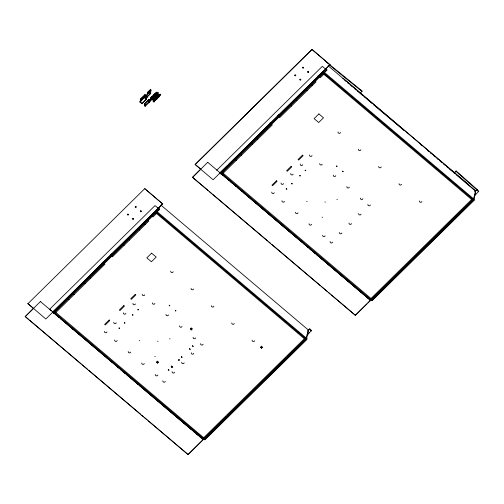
<?xml version="1.0" encoding="UTF-8"?>
<svg xmlns="http://www.w3.org/2000/svg" width="504" height="504" viewBox="0 0 504 504"><rect width="100%" height="100%" fill="white"/><g stroke="black" fill="none" stroke-linecap="round" stroke-linejoin="round"><path stroke-width="0.76" d="M104.486 331.374C104.171 332.829 106.627 333.396 106.968 331.941M113.772 322.239C113.457 323.688 115.914 324.255 116.26 322.806M114.66 339.998C114.345 341.454 116.802 342.021 117.142 340.565M123.36 312.801C123.045 314.257 125.502 314.824 125.849 313.368M128.23 351.496C127.909 352.951 130.372 353.518 130.712 352.063M132.949 303.37C132.634 304.826 135.091 305.392 135.437 303.937M142.241 294.229C141.926 295.684 144.383 296.251 144.724 294.802M141.794 362.993C141.479 364.449 143.936 365.016 144.283 363.56M152.416 302.854C152.101 304.309 154.558 304.876 154.898 303.421M155.364 374.491C155.049 375.94 157.506 376.507 157.847 375.058M165.986 314.351C165.671 315.806 168.128 316.373 168.468 314.918M170.724 271.177C170.409 272.632 172.866 273.2 173.212 271.744M162.823 380.81C162.508 382.265 164.966 382.832 165.312 381.383M172.116 371.675C171.801 373.13 174.258 373.697 174.598 372.242M179.55 325.849C179.235 327.304 181.692 327.871 182.038 326.416M181.705 362.237C181.39 363.693 183.847 364.26 184.187 362.811M191.079 288.42C190.758 289.876 193.221 290.443 193.561 288.994M191.293 352.806C190.978 354.262 193.435 354.829 193.775 353.373M193.12 337.346C192.805 338.801 195.262 339.368 195.602 337.913M200.586 343.665C200.264 345.12 202.728 345.687 203.068 344.238M211.428 305.67C211.113 307.125 213.57 307.692 213.91 306.237M231.783 322.913C231.462 324.368 233.925 324.935 234.266 323.48M252.132 340.162C251.817 341.611 254.274 342.178 254.614 340.729M271.776 192.131C271.461 193.586 273.918 194.153 274.264 192.698M281.068 182.996C280.753 184.445 283.21 185.012 283.55 183.563M281.957 200.756C281.635 202.211 284.099 202.778 284.439 201.323M290.657 173.559C290.342 175.014 292.799 175.581 293.139 174.126M295.52 212.253C295.205 213.709 297.662 214.276 298.009 212.82M300.245 164.128C299.93 165.583 302.387 166.15 302.728 164.695M309.538 154.986C309.217 156.442 311.68 157.009 312.02 155.553M309.091 223.751C308.776 225.2 311.233 225.767 311.573 224.318M319.712 163.611C319.397 165.066 321.854 165.633 322.195 164.178M322.661 235.248C322.339 236.697 324.796 237.264 325.143 235.815M333.276 175.108C332.961 176.564 335.418 177.131 335.765 175.676M338.02 131.935C337.705 133.39 340.162 133.957 340.502 132.502M330.12 241.567C329.805 243.023 332.262 243.589 332.602 242.141M339.413 232.432C339.091 233.887 341.548 234.454 341.895 232.999M346.846 186.606C346.531 188.061 348.989 188.628 349.329 187.173M349.001 222.995C348.68 224.45 351.143 225.017 351.483 223.568M358.369 149.178C358.054 150.633 360.511 151.2 360.858 149.751M358.59 213.564C358.268 215.019 360.732 215.586 361.072 214.131M360.417 198.103C360.095 199.559 362.559 200.126 362.899 198.671M367.876 204.422C367.561 205.878 370.018 206.445 370.358 204.996M378.724 166.427C378.403 167.882 380.866 168.449 381.207 166.994M399.074 183.67C398.759 185.126 401.216 185.692 401.556 184.237M419.429 200.92C419.108 202.369 421.571 202.936 421.911 201.487M139.318 340.528L139.816 340.748M154.778 356.378L155.276 356.593M157.588 341.195L158.086 341.41M169.564 338.726L170.062 338.946M306.615 201.285L307.112 201.506M322.075 217.136L322.573 217.35M324.878 201.953L325.376 202.167M336.861 199.483L337.359 199.704M359.837 93.763L362.149 91.035L329.074 64.191M27.846 303.773L144.749 188.647L162.729 203.881L45.826 319.007L27.884 303.616L33.277 308.19M156.416 212.297L305.695 338.606L188.017 454.595L25.2 316.632L33.428 308.423M25.2 316.632L40.522 301.442M139.873 101.997L144.453 97.228L146.406 99.301L141.907 103.723L139.873 101.997L144.572 97.341L144.818 96.333L144.843 97.574L144.604 97.808L145.089 96.566M141.309 100.277L140.799 100.283L140.824 101.525M140.792 101.058L141.038 100.05M141.907 103.723L146.488 98.948M147.111 96.724L144.944 94.884L144.761 95.773L146.796 97.499L146.979 96.604M144.818 96.333L144.333 97.581L146.406 99.301M146.985 96.724L145.032 94.859L144.787 95.867L146.822 97.593L147.067 96.585M145.82 98.841L146.305 97.6L145.795 97.606L145.549 98.614L146.79 97.379M145.146 104.99L144.289 104.032L149.083 99.313L150.608 100.611L145.814 105.323L144.289 104.032M145.788 98.381L146.034 97.373M146.513 95.319L149.549 92.213L150.696 93.379L147.697 96.321L146.513 95.319L149.549 92.213M147.565 93.253L149.644 91.249M147.703 92.673L149.638 90.815M147.804 92.27L149.883 90.279M144.604 105.815L145.114 104.649L144.604 105.815L145.114 106.243L145.625 105.078L145.114 106.243M147.697 96.321L150.734 93.221M149.701 92.257L150.236 90.046L150.753 90.04M150.488 89.498L147.615 92.327L147.143 94.267L150.016 91.438L150.488 89.498L151.168 90.077L150.696 92.012L149.738 92.957M149.518 92.994L150.476 89.813M150.57 90.777L150.035 92.988L149.757 92.755M148.201 102.274L148.712 101.109L149.222 101.543L149.008 102.413L148.712 102.709L148.201 102.274L148.712 101.109M144.238 104.227L149.083 99.313M150.784 97.933L151.962 96.661L153.512 97.877L153.348 98.557L153.254 97.751L152.076 99.023L150.784 97.933L151.962 96.661M150.709 99.288L150.998 98.488M150.394 100.655L145.599 105.374L150.394 100.655L149.033 99.508M150.847 99.401L151.131 98.608M150.608 100.611L150.507 99.351L150.268 100.321L148.674 101.89M151.773 97.726L151.748 98.519M152.284 96.459L153.462 95.187L155.012 96.403L154.848 97.083L154.753 96.277L153.575 97.549L152.284 96.459L153.462 95.187M151.591 100.031L151.88 99.238M152.208 97.814L152.498 97.02L152.328 97.694M151.729 100.151L152.013 99.351M152.347 97.927L152.372 97.133M152.372 99.269L152.655 98.469L152.51 99.383M153.273 96.251L153.121 97.159L153.411 96.365M152.63 99.263L152.794 98.589M153.783 94.985L154.961 93.713L156.511 94.928L156.341 95.609L156.246 94.802L155.075 96.075L153.783 94.985L154.961 93.713M153.229 98.677L153.619 96.913M153.707 96.34L153.991 95.546L153.846 96.453M152.989 99.805L154.167 98.526L155.717 99.748L155.553 100.428L155.459 99.616L154.281 100.895L152.989 99.805L154.167 98.526M153.966 96.333L154.01 95.779M152.914 101.153L153.203 100.359M153.871 97.795L154.155 96.995L154.004 97.908M154.772 94.777L154.608 95.458M156.99 94.078L157.746 93.328L156.568 94.601L155.282 93.511L156.46 92.238L157.884 93.442L157.122 94.191M153.978 99.59L153.833 100.504L153.997 99.823M154.589 97.089L154.873 96.289L153.575 97.549M155.207 94.865L155.49 94.072L155.327 94.746M153.953 100.384L154.117 99.71M154.489 98.33L155.667 97.052L157.216 98.274L156.933 99.067L156.952 98.148L155.78 99.42L154.489 98.33L155.667 97.052M154.728 97.203L155.012 96.403M155.339 94.979L155.371 94.185M153.796 101.903L154.085 101.109L154.054 101.903M153.934 102.016L154.085 101.109M154.413 99.679C155.541 96.995 153.197 101.947 155.553 98.551M155.371 96.321L155.654 95.527L155.503 96.434M154.552 99.798L154.715 99.118M156.272 93.303L156.12 94.217L156.284 93.536M155.282 93.511L156.46 92.238M154.684 99.905L154.451 100.857L153.027 99.647M155.623 96.314L155.793 95.64M154.577 101.134L154.86 100.34L154.715 101.254M156.24 94.097L156.404 93.416M155.194 98.916L155.478 98.116M156.221 95.728L156.372 94.815L155.075 96.075M155.988 96.856L157.166 95.577L158.716 96.8L158.546 97.48L158.577 96.686L157.28 97.946L155.988 96.856L157.166 95.577M156.568 94.601L155.32 93.353M155.295 100.428L155.578 99.635L154.281 100.895M155.912 98.204C156.788 95.71 154.98 100.246 157.053 97.083M155.434 100.542L155.717 99.748M156.87 94.847L157.153 94.053L157.002 94.96M156.051 98.324L156.334 97.524L156.171 98.204M156.183 98.431L155.95 99.383L154.526 98.173M156.076 99.66L156.36 98.866L156.208 99.779M157.884 93.442L157.84 92.263L156.851 93.958M156.694 97.442L156.977 96.642L156.82 98.028L156.057 98.778M156.328 99.66L156.498 98.979M157.116 96.762L156.813 97.322M157.487 95.382L158.666 94.103L160.089 95.313L158.773 96.472L157.487 95.382L158.666 94.103M156.794 98.954L157.324 97.31M157.412 96.737L157.695 95.936L157.544 96.85M157.28 97.946L158.451 96.673L157.128 95.735M157.664 96.73L157.576 96.056M157.683 96.957L157.45 97.908L156.026 96.699M157.576 98.185L157.859 97.392L157.708 98.305M158.193 95.968L158.477 95.168L158.319 96.554L157.557 97.303M158.477 95.168L158.325 96.081L158.609 95.287M158.426 97.593L158.716 96.8M158.59 96.787L158.823 95.836L158.061 96.585M158.773 96.472L159.951 95.199L158.628 94.261M159.182 95.483L158.949 96.434L157.525 95.225M159.075 96.711L159.358 95.918L159.195 96.598M159.207 96.831L159.491 96.031M160.089 95.313L160.045 94.135L159.818 95.08L158.678 96.201M144.749 188.647L162.691 204.038M159.169 208.984L159.579 209.324L156.227 212.625M195.143 164.531L312.045 49.405L329.981 64.795L213.116 179.764L195.143 164.531L312.045 49.405M323.707 73.055L472.991 199.363L355.307 315.353L192.496 177.389L200.718 169.18M158.483 361.941L157.5 363.176L156.568 361.966M156.479 362.313L157.462 361.078M157.5 363.176L157.582 362.823M192.496 177.389L207.812 162.2M179.222 360.24L178.548 359.661L178.246 359.957L178.926 360.53L179.424 359.421M192.263 328.709L191.274 329.944L190.342 328.734M190.26 329.081L191.243 327.846M191.274 329.944L191.363 329.597M188.017 454.595L226.208 416.808M203.818 438.826L54.533 312.518M326.466 69.741L326.876 70.081L324.078 72.834M262.559 347.042L261.576 348.277L260.637 347.067M260.555 347.414L261.538 346.179M261.576 348.277L261.658 347.924M287.784 356.234L306.3 338.102L308.284 329.962L160.833 205.021M308.366 331.185L306.382 339.331L204.498 439.557M304.958 338.121L203.074 438.348L204.876 439.866L306.76 339.633L307.062 338.373L306.451 337.856L306.149 339.116L204.265 439.349M307.824 331.065L309.639 328.866L311.503 330.448L307.446 334.858M355.307 315.353L366.805 303.925M370.125 300.642L370.434 299.382M372.166 300.623L474.05 200.39L322.629 72.103L220.746 172.337L372.166 300.623L372.475 299.363M465.715 206.527L473.59 198.859L475.574 190.72L328.129 65.778M475.663 191.942L473.678 200.082L371.794 300.315M474.05 200.39L474.359 199.13L473.747 198.614L473.439 199.874L371.555 300.107M475.121 191.822L476.935 189.624L478.8 191.205L474.743 195.615M342.978 78.8L343.123 78.29L468.229 184.3M475.266 190.896L475.411 190.386M454.293 173.036L456.139 170.938L476.986 189.359L475.146 191.463M127.632 214.339L127.959 213.979L128.57 214.496L127.928 215.126L127.317 214.609L127.632 214.339L128.243 214.855M135.418 206.672L135.752 206.312L136.363 206.829L135.721 207.465L135.11 206.949L135.418 206.672L136.03 207.188M132.716 218.648L133.05 218.289L133.661 218.805L133.018 219.442L132.407 218.925L132.716 218.648L133.327 219.164M140.509 210.981L140.837 210.628L141.448 211.144L140.805 211.774L140.2 211.258L140.509 210.981L141.12 211.497M294.922 75.096L295.256 74.737L295.867 75.254L295.224 75.883L294.613 75.367L294.922 75.096L295.533 75.613M302.715 67.429L303.043 67.07L303.654 67.586L303.011 68.223L302.406 67.706L302.715 67.429L303.326 67.945M300.012 79.405L300.34 79.046L300.951 79.563L300.308 80.199L299.697 79.682L300.012 79.405L300.623 79.922M307.805 71.738L308.133 71.385L308.744 71.902L308.101 72.532L307.49 72.015L307.805 71.738L308.41 72.255M144.944 94.884L140.446 99.301L145.076 94.998L144.887 95.773L140.288 100.29L140.534 99.282L140.395 100.195L144.755 95.659L146.922 97.499M140.458 99.42L145.07 94.878M148.321 91.936L148.352 92.402M140.269 100.195L144.881 95.653M146.305 97.6L145.795 97.606M145.82 98.576L146.916 97.379M157.084 93.013L157.84 92.263M154.356 96.188L155.119 95.439L154.886 96.39L153.745 97.511L152.321 96.302M157.355 93.24L158.111 92.497M145.473 105.04L146.538 103.988M151.975 98.752L152.737 98.009M153.474 97.285L154.615 96.163M154.974 95.81L156.114 94.689M152.076 99.023L153.38 97.763M153.386 97.864L152.246 98.986L150.822 97.776M156.385 94.916L155.245 96.037L153.821 94.828M153.512 97.877L151.924 96.812M156.511 94.928L154.923 93.864M157.79 96.352L158.552 95.609M159.289 94.878L160.045 94.135M159.56 95.111L160.316 94.361M154.564 100.252L155.32 99.502M155.78 99.42L157.078 98.16M157.216 98.274L155.629 97.209M49.36 309.538L154.999 205.613L159.447 209.192L156.656 211.945M52.574 312.247L162.729 203.881M53.827 311.882L103.572 262.949L104.996 264.153L55.251 313.091L53.449 311.579L155.333 211.346L306.76 339.633M155.711 211.655L151.515 215.781L152.939 216.985L157.135 212.858M54.06 312.096L155.944 211.863M155.818 212.279L156.933 211.182M53.808 313.116L54.923 312.02M53.581 313.431L159.617 209.173M216.657 170.295L322.295 66.37L326.743 69.949L323.946 72.702M219.864 173.004L227.695 165.306M228.81 164.203L330.019 64.638M221.124 172.639L270.862 123.707L272.292 124.91L222.548 173.849M323.007 72.412L318.812 76.539L320.235 77.742L324.431 73.615M221.357 172.853L323.24 72.62M220.878 174.189L326.913 69.93M72.576 329.528L73.118 328.992M454.457 172.595L456.139 170.938M307.957 330.523L309.639 328.866M307.018 334.864L309.261 332.659M227.329 415.706L256.435 387.072M257.557 385.969L286.663 357.33M474.743 191.57L476.986 189.359M475.253 191.281L476.935 189.624M370.371 299.105L472.248 198.878M367.901 302.847L464.594 207.623M326.668 62.238L327.871 63.214M329.597 65.199L362.08 91.558M312.007 49.562L329.981 64.795M476.803 190.172L478.668 191.747M344.774 80.319L345.971 81.333M347.766 82.858L348.963 83.872M350.759 85.39L352.554 86.915M354.35 88.433L356.145 89.958M357.342 90.972L359.138 92.49M360.335 93.505L362.729 95.54M363.932 96.554L365.728 98.072M366.925 99.086L372.311 103.654M373.508 104.668L404.032 130.536M420.796 144.736L421.993 145.75M427.379 150.318L428.576 151.332M430.372 152.851L431.569 153.865M433.963 155.893L435.16 156.908M436.955 158.432L438.152 159.447M439.948 160.971L441.743 162.49M443.539 164.014L444.736 165.029M446.531 166.547L448.327 168.071M449.524 169.086L451.918 171.114M453.115 172.129L454.91 173.647M456.114 174.661L461.5 179.229M462.697 180.243L474.667 190.386M325.641 69.016L326.876 70.081M324.349 72.393L473.59 198.859M323.089 73.634L472.336 200.101M318.068 75.499L318.578 75.928M311.018 84.2L312.442 85.409M305.626 89.51L307.049 90.714M295.438 99.534L296.862 100.737M290.039 104.838L291.469 106.048M278.605 114.786L279.55 115.592M277.584 115.788L278.536 116.594M271.165 123.845L270.213 123.039L269.193 124.047L270.144 124.847M256.479 137.857L257.903 139.06M251.087 143.161L252.51 144.371M239.999 154.067L241.422 155.276M156.423 92.389L157.708 93.486M234.908 159.081L236.332 160.285M150.016 91.438L150.696 92.012M153.424 95.338L154.715 96.434M149.512 92.371L150.696 93.379M155.597 99.868L154.13 98.683M148.497 101.984L149.008 102.413M144.906 105.519L145.41 105.953M139.961 101.65L141.996 103.37M222.466 172.626L371.713 299.093M221.42 173.647L370.661 300.113M219.832 172.381L370.591 300.321L207.774 162.351M221.206 173.861L223.6 175.896M224.803 176.91L226 177.925M227.795 179.449L228.999 180.463M230.794 181.988L232.596 183.513M234.392 185.037L235.588 186.052M237.39 187.576L239.186 189.101M240.383 190.115L242.185 191.64M243.98 193.164L245.782 194.689M246.979 195.703L248.774 197.228M249.978 198.242L301.524 241.92M303.918 243.955L305.115 244.969M306.917 246.494L308.114 247.508M309.916 249.033L311.711 250.557M313.507 252.082L315.309 253.607M316.506 254.621L318.308 256.145M319.505 257.16L321.899 259.188M323.102 260.209L324.897 261.727M326.094 262.748L370.453 300.334M195.18 164.373L200.573 168.947M192.534 177.232L208.152 190.468M209.355 191.488L211.157 193.013M212.36 194.034L267.63 240.868M268.834 241.888L270.635 243.413M271.839 244.434L320.5 285.673M321.703 286.688L327.109 291.268M328.312 292.288L330.114 293.813M331.317 294.834L355.345 315.195M309.506 329.414L311.371 330.996M157.796 207.793L159.579 209.324M157.053 211.636L306.3 338.102M155.793 212.877L305.04 339.343M143.722 223.442L145.152 224.652M138.329 228.753L139.753 229.956M261.456 346.531L262.471 347.388M128.142 238.776L129.566 239.98M122.749 244.081L124.173 245.291M112.26 254.835L111.308 254.029L110.288 255.03L111.239 255.837M191.161 328.199L192.175 329.062M103.868 263.088L102.917 262.282L101.903 263.29L102.847 264.09M89.189 277.099L90.613 278.303M83.796 282.404L85.22 283.613M171.549 366.005L172.74 367.019M171.524 366.093L172.721 367.101M157.38 361.431L158.395 362.288M72.708 293.309L74.132 294.519M67.612 298.324L69.035 299.527M55.169 311.869L204.416 438.335M50.135 309.588L51.332 310.603M52.536 311.623L203.295 439.564L40.484 301.594M53.909 313.104L59.308 317.678M60.505 318.692L112.65 362.88M117.445 366.944L118.642 367.958M120.443 369.482L122.239 371.007M123.442 372.021L125.238 373.546M127.033 375.071L128.835 376.595M130.032 377.609L131.828 379.134M133.031 380.148L135.425 382.183M136.628 383.197L138.424 384.722M139.621 385.736L191.167 429.414M193.567 431.449L194.764 432.464M196.566 433.988L197.763 435.002M199.559 436.527L201.361 438.052M25.238 316.474L28.243 319.019M29.446 320.04L81.112 363.825M82.316 364.839L87.721 369.419M88.925 370.44L140.591 414.225M141.794 415.239L143.596 416.77M144.793 417.784L147.2 419.819M148.403 420.84L187.45 453.934M455.975 171.385L476.828 189.806M147.634 92.963L149.43 91.199L147.634 92.963M147.319 219.908L111.063 255.578L112.487 256.782L148.743 221.117L147.319 219.908M314.616 80.665L278.353 116.336L279.783 117.539L316.039 81.868L314.616 80.665M151.609 253.166L146.815 257.878L151.395 261.759L156.19 257.04L151.609 253.166M109.154 320.021L104.662 324.444L105.273 324.967L109.765 320.544L109.154 320.021M123.839 305.582L119.347 310.004L119.952 310.521L124.45 306.098L123.839 305.582M135.223 294.38L130.731 298.796L131.342 299.319L135.834 294.897L135.223 294.38M318.906 113.923L314.112 118.635L318.692 122.516L323.486 117.797L318.906 113.923M119.221 327.94L118.862 328.293L119.272 328.639L119.631 328.287L119.221 327.94M124.614 322.636L124.255 322.988L124.664 323.335L125.023 322.976L124.614 322.636M132.709 314.672L132.35 315.025L132.754 315.372L133.113 315.019L132.709 314.672M138.102 309.368L137.743 309.721L138.146 310.067L138.505 309.714L138.102 309.368M276.45 180.779L271.958 185.201L272.563 185.718L277.061 181.301L276.45 180.779M291.136 166.339L286.637 170.762L287.248 171.278L291.747 166.856L291.136 166.339M302.52 155.131L298.028 159.554L298.639 160.077L303.131 155.654L302.52 155.131M286.518 188.698L286.159 189.05L286.562 189.397L286.927 189.044L286.518 188.698M291.911 183.393L291.551 183.746L291.961 184.086L292.32 183.733L291.911 183.393M300 175.43L299.641 175.783L300.05 176.129L300.409 175.776L300 175.43M305.392 170.125L305.033 170.478L305.443 170.825L305.802 170.472L305.392 170.125M169.47 305.216L169.111 305.569L169.514 305.915L169.873 305.563L169.47 305.216M175.575 310.395L175.216 310.748L175.619 311.088L175.978 310.735L175.575 310.395M336.76 165.974L336.401 166.326L336.811 166.673L337.17 166.32L336.76 165.974M342.865 171.152L342.506 171.505L342.915 171.845L343.274 171.492L342.865 171.152M168.456 369.589L168.153 369.886L168.834 370.459L169.136 370.163L168.456 369.589M171.454 366.641L171.152 366.937L171.833 367.511L172.129 367.214L171.454 366.641M181.541 356.712L181.245 357.008L181.919 357.588L182.221 357.292L181.541 356.712M189.68 348.705L189.384 349.001L190.065 349.574L190.361 349.278L189.68 348.705M192.679 345.757L192.383 346.053L193.057 346.626L193.36 346.336L192.679 345.757"/></g></svg>
